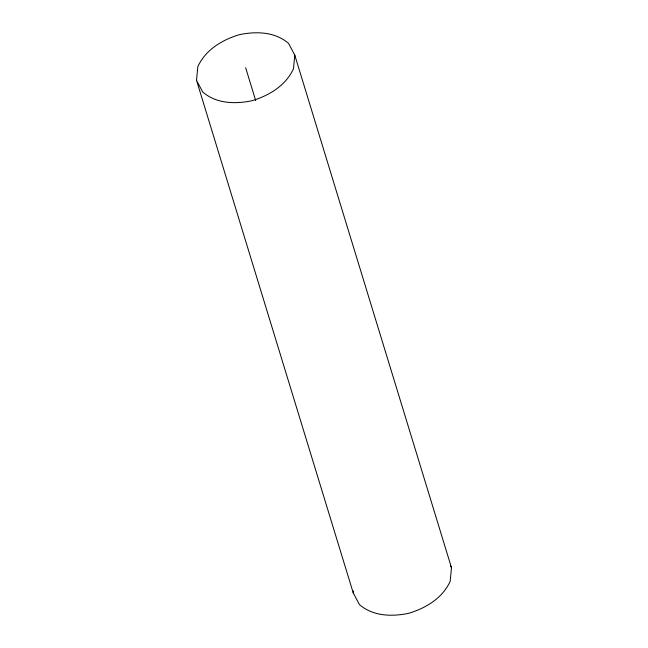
<?xml version="1.0" encoding="UTF-8"?>
<svg xmlns="http://www.w3.org/2000/svg" width="648" height="648" viewBox="0 0 648 648"><rect width="100%" height="100%" fill="white"/><g stroke="black" fill="none" stroke-linecap="round" stroke-linejoin="round"><path stroke-width="0.97" d="M196.514 80.287L197.81 66.695C205.521 49.807 222.078 39.909 239.258 34.7C256.098 31.193 274.979 31.622 288.595 43.456L294.783 55.137L451.486 567.713L450.19 581.305C442.479 598.193 425.922 608.091 408.742 613.3C391.902 616.807 373.021 616.378 359.405 604.544L353.217 592.863L196.514 80.287L202.694 91.967C216.311 103.802 235.192 104.239 252.031 100.724C269.212 95.515 285.768 85.617 293.487 68.728L294.783 55.137M353.217 592.863L353.403 590.919M450.603 566.044L451.486 567.713M245.649 67.716L255.701 100.594"/></g></svg>
